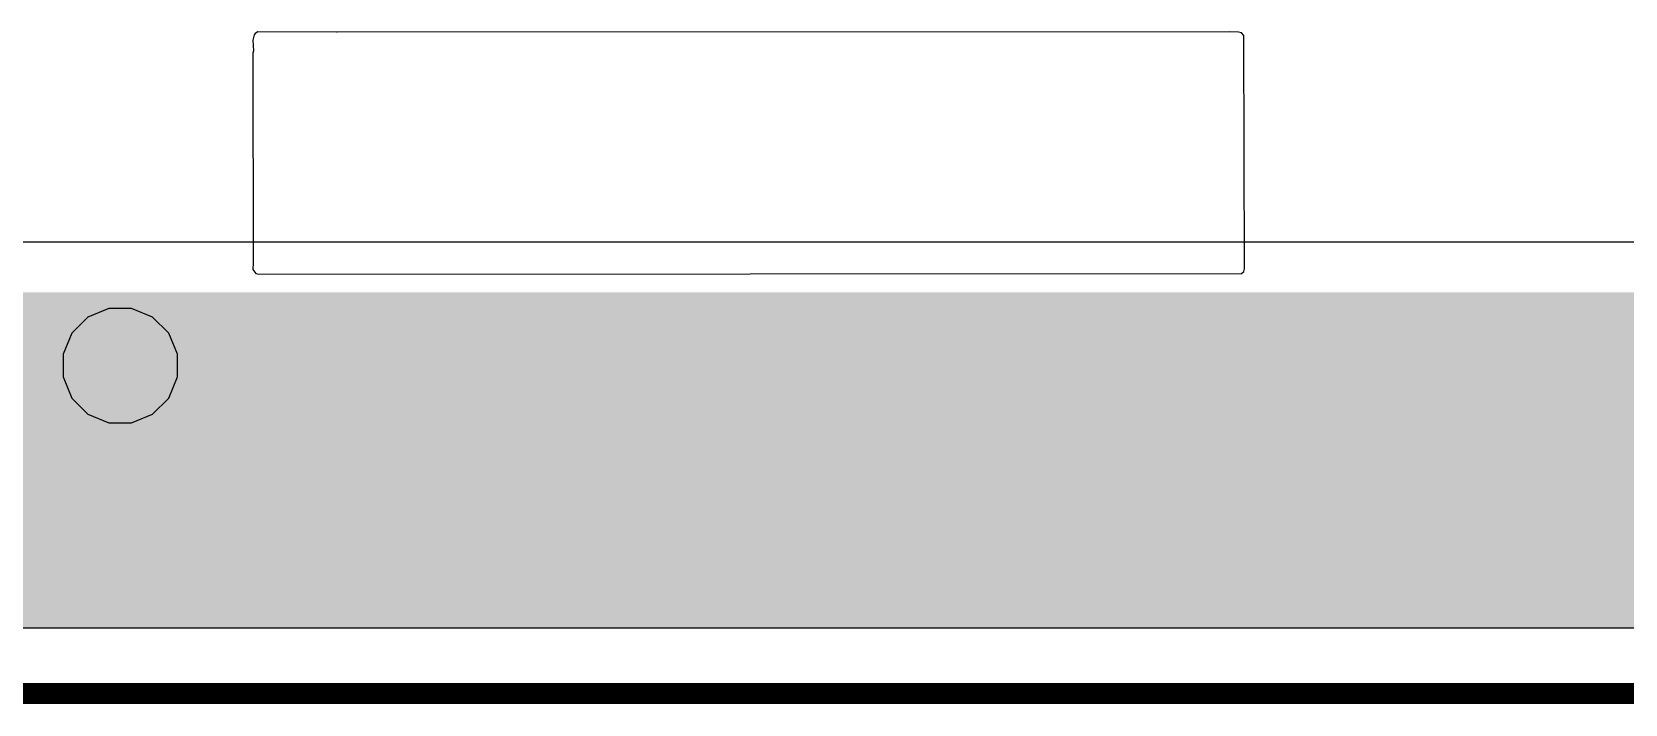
# Model space of a CAD drawing. Header units: millimetres. Extents: x 0 to 174, y 0 to 132.
# Drawn here: x 14.61 to 30.03, y -0.1 to 6.41 of the extents above; entities that cross this region are included whole.
import ezdxf

# ---------------------------------------------------------------- set-up
doc = ezdxf.new("R2010")
doc.units = ezdxf.units.MM
for name, color, linetype in [('BottomLayer', 5, 'Continuous'), ('BottomOverlay', 54, 'Continuous'), ('BottomSolder', 6, 'Continuous'), ('Mechanical2', 216, 'Continuous'), ('TopLayer', 1, 'Continuous'), ('TopSolder', 216, 'Continuous'), ('ViaHoleLayer', 16, 'Continuous')]:
    doc.layers.add(name, color=color, linetype=linetype)

msp = doc.modelspace()

# ---------------------------------------------------------------- hatches: boundary and pattern name
at = {"layer": 'BottomLayer'}
h = msp.add_hatch(color=5, dxfattribs=at)
edge = h.paths.add_edge_path()
edge.add_arc((15.469, 3.175), 0.3, 0, 360)
at = {"layer": 'BottomSolder'}
h = msp.add_hatch(color=6, dxfattribs=at)
edge = h.paths.add_edge_path()
edge.add_arc((15.469, 3.175), 0.402, 0, 360)
at = {"layer": 'TopLayer'}
msp.add_hatch(color=1, dxfattribs=at).paths.add_polyline_path([(0.94, 0.635), (159.334, 0.635), (159.334, 3.886), (0.94, 3.886)])
h = msp.add_hatch(color=1, dxfattribs=at)
edge = h.paths.add_edge_path()
edge.add_arc((15.469, 3.175), 0.3, 0, 360)
at = {"layer": 'TopSolder'}
h = msp.add_hatch(color=216, dxfattribs=at)
edge = h.paths.add_edge_path()
edge.add_arc((15.469, 3.175), 0.402, 0, 360)
at = {"layer": 'ViaHoleLayer'}
h = msp.add_hatch(color=16, dxfattribs=at)
edge = h.paths.add_edge_path()
edge.add_arc((15.469, 3.175), 0.15, 0, 360)

# ---------------------------------------------------------------- linework, layer by layer
at = {"layer": 'BottomLayer'}
for p, q in [((15.358, 3.729), (15.155, 3.645)), ((15.579, 3.729), (15.358, 3.729)), ((15.782, 3.645), (15.579, 3.729)), ((15.155, 3.645), (14.999, 3.489)), ((15.938, 3.489), (15.782, 3.645)), ((14.999, 3.489), (14.915, 3.285)), ((16.023, 3.285), (15.938, 3.489)), ((14.915, 3.285), (14.915, 3.065)), ((16.023, 3.065), (16.023, 3.285)), ((14.915, 3.065), (14.999, 2.861)), ((15.938, 2.861), (16.023, 3.065)), ((14.999, 2.861), (15.155, 2.705)), ((15.782, 2.705), (15.938, 2.861)), ((15.155, 2.705), (15.358, 2.621)), ((15.579, 2.621), (15.782, 2.705)), ((15.358, 2.621), (15.579, 2.621)), ((154.584, 0.635), (5.416, 0.635))]:
    msp.add_line(p, q, dxfattribs=at)
at = {"layer": 'BottomOverlay'}
for p, q in [((16.765, 6.378), (16.751, 6.324)), ((16.751, 6.324), (16.758, 6.221)), ((16.775, 6.389), (16.765, 6.378)), ((16.799, 6.406), (16.775, 6.389)), ((17.562, 6.402), (16.799, 6.406)), ((17.569, 6.402), (17.562, 6.402)), ((26.207, 6.406), (17.569, 6.402)), ((26.293, 6.402), (26.207, 6.406)), ((26.32, 6.395), (26.293, 6.402)), ((26.344, 6.371), (26.32, 6.395)), ((26.351, 4.112), (26.344, 6.371)), ((16.758, 6.221), (16.751, 6.2)), ((16.751, 6.2), (16.755, 4.17)), ((16.755, 4.17), (16.751, 4.105)), ((16.751, 4.105), (16.782, 4.067)), ((16.782, 4.067), (16.809, 4.061)), ((16.809, 4.061), (26.32, 4.067)), ((26.32, 4.067), (26.344, 4.085)), ((26.344, 4.085), (26.351, 4.112))]:
    msp.add_line(p, q, dxfattribs=at)
at = {"layer": 'Mechanical2', "const_width": 0.203}
msp.add_lwpolyline([(0, 0), (160, 0)], dxfattribs=at)
at = {"layer": 'TopLayer'}
msp.add_line((152.375, 4.369), (8.231, 4.369), dxfattribs=at)

doc.saveas('drawing.dxf')
